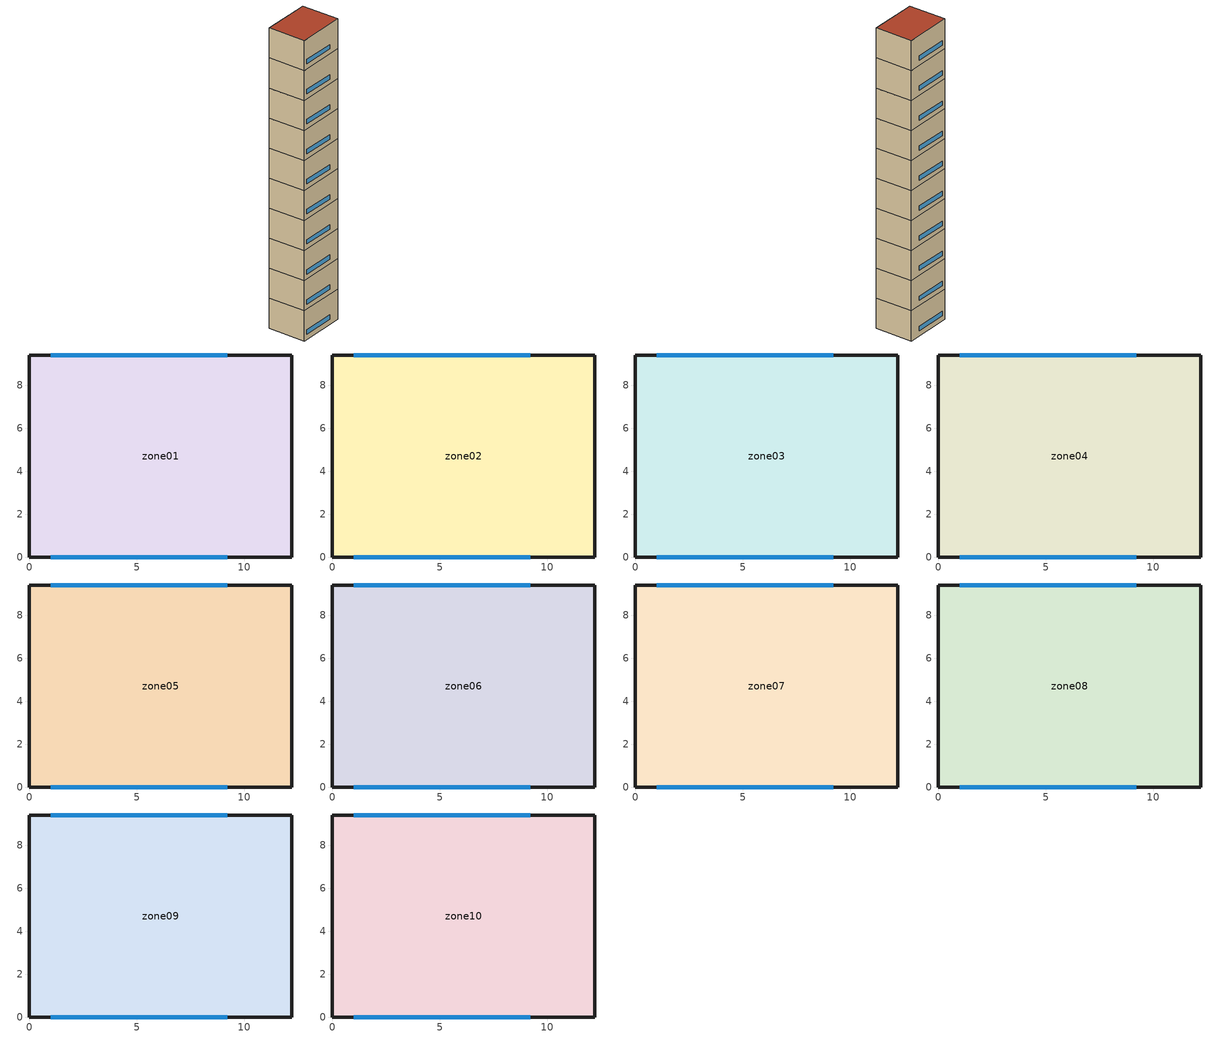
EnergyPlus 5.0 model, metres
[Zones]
zone01
 floor ground (GROUND_FLOOR): 0,0 0,9.4 12.2,9.4 12.2,0 z0
 wall outside (EXT_WALL): 12.2,0 12.2,9.4 0,9.4 0,0 12.2,0 z0:7.4
 window (EXT_WINDOW1): 1,0 9.2,0 / 9.2,9.4 1,9.4 z1.25:2.35
 ceiling to zone02 (ADJ_CEILING): 12.2,0 12.2,9.4 0,9.4 0,0 z7.4
zone02
 floor to zone01 (ADJ_CEILING): 0,0 0,9.4 12.2,9.4 12.2,0 z7.4
 wall outside (EXT_WALL): 12.2,0 12.2,9.4 0,9.4 0,0 12.2,0 z7.4:14.8
 window (EXT_WINDOW1): 1,0 9.2,0 / 9.2,9.4 1,9.4 z8.65:9.75
 ceiling to zone03 (ADJ_CEILING): 12.2,0 12.2,9.4 0,9.4 0,0 z14.8
zone03
 floor to zone02 (ADJ_CEILING): 0,0 0,9.4 12.2,9.4 12.2,0 z14.8
 wall outside (EXT_WALL): 12.2,0 12.2,9.4 0,9.4 0,0 12.2,0 z14.8:22.2
 window (EXT_WINDOW1): 1,0 9.2,0 / 9.2,9.4 1,9.4 z16.05:17.15
 ceiling to zone04 (ADJ_CEILING): 12.2,0 12.2,9.4 0,9.4 0,0 z22.2
zone04
 floor to zone03 (ADJ_CEILING): 0,0 0,9.4 12.2,9.4 12.2,0 z22.2
 wall outside (EXT_WALL): 12.2,0 12.2,9.4 0,9.4 0,0 12.2,0 z22.2:29.6
 window (EXT_WINDOW1): 1,0 9.2,0 / 9.2,9.4 1,9.4 z23.45:24.55
 ceiling to zone05 (ADJ_CEILING): 12.2,0 12.2,9.4 0,9.4 0,0 z29.6
zone05
 floor to zone04 (ADJ_CEILING): 0,0 0,9.4 12.2,9.4 12.2,0 z29.6
 wall outside (EXT_WALL): 12.2,0 12.2,9.4 0,9.4 0,0 12.2,0 z29.6:37
 window (EXT_WINDOW1): 1,0 9.2,0 / 9.2,9.4 1,9.4 z30.85:31.95
 ceiling to zone06 (ADJ_CEILING): 12.2,0 12.2,9.4 0,9.4 0,0 z37
zone06
 floor to zone05 (ADJ_CEILING): 0,0 0,9.4 12.2,9.4 12.2,0 z37
 wall outside (EXT_WALL): 12.2,0 12.2,9.4 0,9.4 0,0 12.2,0 z37:44.4
 window (EXT_WINDOW1): 1,0 9.2,0 / 9.2,9.4 1,9.4 z38.25:39.35
 ceiling to zone07 (ADJ_CEILING): 12.2,0 12.2,9.4 0,9.4 0,0 z44.4
zone07
 floor to zone06 (ADJ_CEILING): 0,0 0,9.4 12.2,9.4 12.2,0 z44.4
 wall outside (EXT_WALL): 12.2,0 12.2,9.4 0,9.4 0,0 12.2,0 z44.4:51.8
 window (EXT_WINDOW1): 1,0 9.2,0 / 9.2,9.4 1,9.4 z45.65:46.75
 ceiling to zone08 (ADJ_CEILING): 12.2,0 12.2,9.4 0,9.4 0,0 z51.8
zone08
 floor to zone07 (ADJ_CEILING): 0,0 0,9.4 12.2,9.4 12.2,0 z51.8
 wall outside (EXT_WALL): 12.2,0 12.2,9.4 0,9.4 0,0 12.2,0 z51.8:59.2
 window (EXT_WINDOW1): 1,0 9.2,0 / 9.2,9.4 1,9.4 z53.05:54.15
 ceiling to zone09 (ADJ_CEILING): 12.2,0 12.2,9.4 0,9.4 0,0 z59.2
zone09
 floor to zone08 (ADJ_CEILING): 0,0 0,9.4 12.2,9.4 12.2,0 z59.2
 wall outside (EXT_WALL): 12.2,0 12.2,9.4 0,9.4 0,0 12.2,0 z59.2:66.6
 window (EXT_WINDOW1): 1,0 9.2,0 / 9.2,9.4 1,9.4 z60.45:61.55
 ceiling to zone10 (ADJ_CEILING): 12.2,0 12.2,9.4 0,9.4 0,0 z66.6
zone10
 floor to zone09 (ADJ_CEILING): 0,0 0,9.4 12.2,9.4 12.2,0 z66.6
 wall outside (EXT_WALL): 12.2,0 12.2,9.4 0,9.4 0,0 12.2,0 z66.6:74
 window (EXT_WINDOW1): 1,0 9.2,0 / 9.2,9.4 1,9.4 z67.85:68.95
 roof outside (EXT_ROOF): 12.2,0 12.2,9.4 0,9.4 0,0 z74
[Building]
TRNSYS18: North Axis {deg}=0; Terrain=City; Loads Convergence Tolerance Value=0; Temperature Convergence Tolerance Value {deltaC}=0; Solar Distribution=FullInteriorAndExterior; Maximum Number of Warmup Days=0
[Site:Location]
not used: Latitude {deg}=0; Longitude {deg}=0; Time Zone {hr}=0; Elevation {m}=0
[Construction]
GROUND_FLOOR; EXT_WALL; EXT_ROOF; ADJ_CEILING; EXT_WINDOW1: 
[WindowProperty:ShadingControl]
ESHADE=0; ISHADE=INPUT 1*MAX_ISHADE : SHADECNTRL=ISHADE_INTERNAL
[SurfaceProperty:OtherSideCoefficients]
BOUNDARY=IDENTICAL; BOUNDARY=INPUT 1*TBOUNDARY; BOUNDARY=INPUT 1*TBOUNDARY_2; BOUNDARY=INPUT 1*TBOUNDARY_3; BOUNDARY=INPUT 1*TGROUND; BOUNDARY=20; BOUNDARY=15
[Zone] Multiplier=1
zone01; zone02; zone03; zone04; zone05; zone06; zone07; zone08; zone09; zone10
